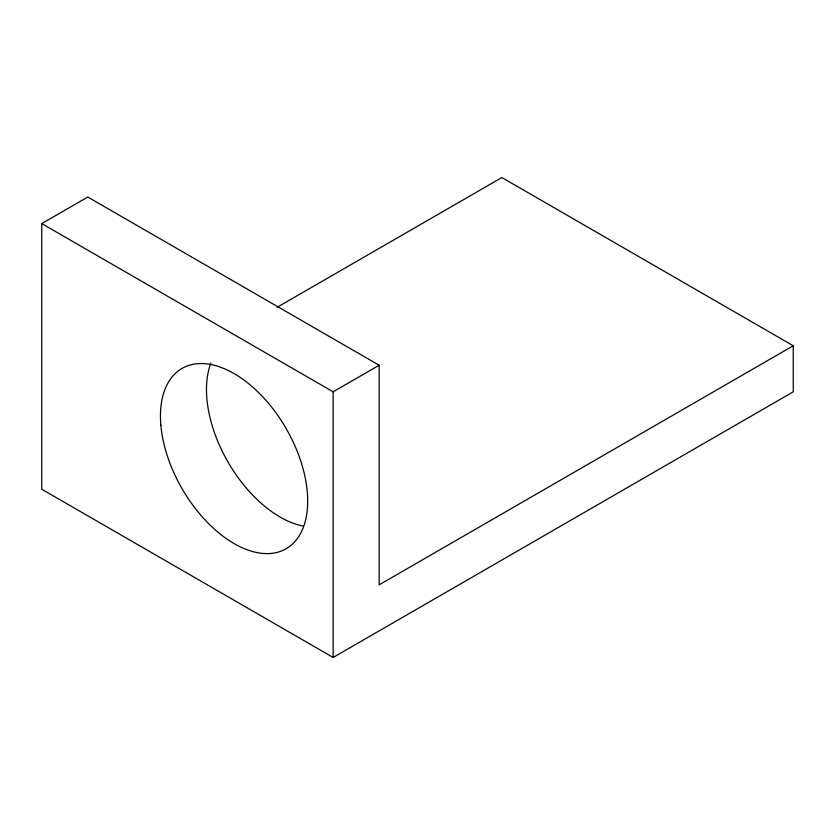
<?xml version="1.0" encoding="UTF-8"?>
<svg xmlns="http://www.w3.org/2000/svg" width="835" height="835" viewBox="0 0 835 835"><rect width="100%" height="100%" fill="white"/><g stroke="black" fill="none" stroke-linecap="round" stroke-linejoin="round"><path stroke-width="1.25" d="M41.75 223.582L87.758 197.018L379.163 365.25L379.163 584.855L793.25 345.773L793.25 391.824L333.144 657.458L41.75 489.226L41.75 223.582L333.144 391.813L379.163 365.25M277.314 307.176L501.856 177.542L793.25 345.773M333.144 391.813L333.144 657.458M302.834 525.998A104.114 60.11 60 0 1 227.13 460.502A104.114 60.11 60 0 1 210.9 363.016M160.863 425.203A104.114 60.11 60 0 0 277.345 552.332A104.114 60.11 60 0 0 264.017 398.211A104.114 60.11 60 0 0 160.863 425.203"/></g></svg>
